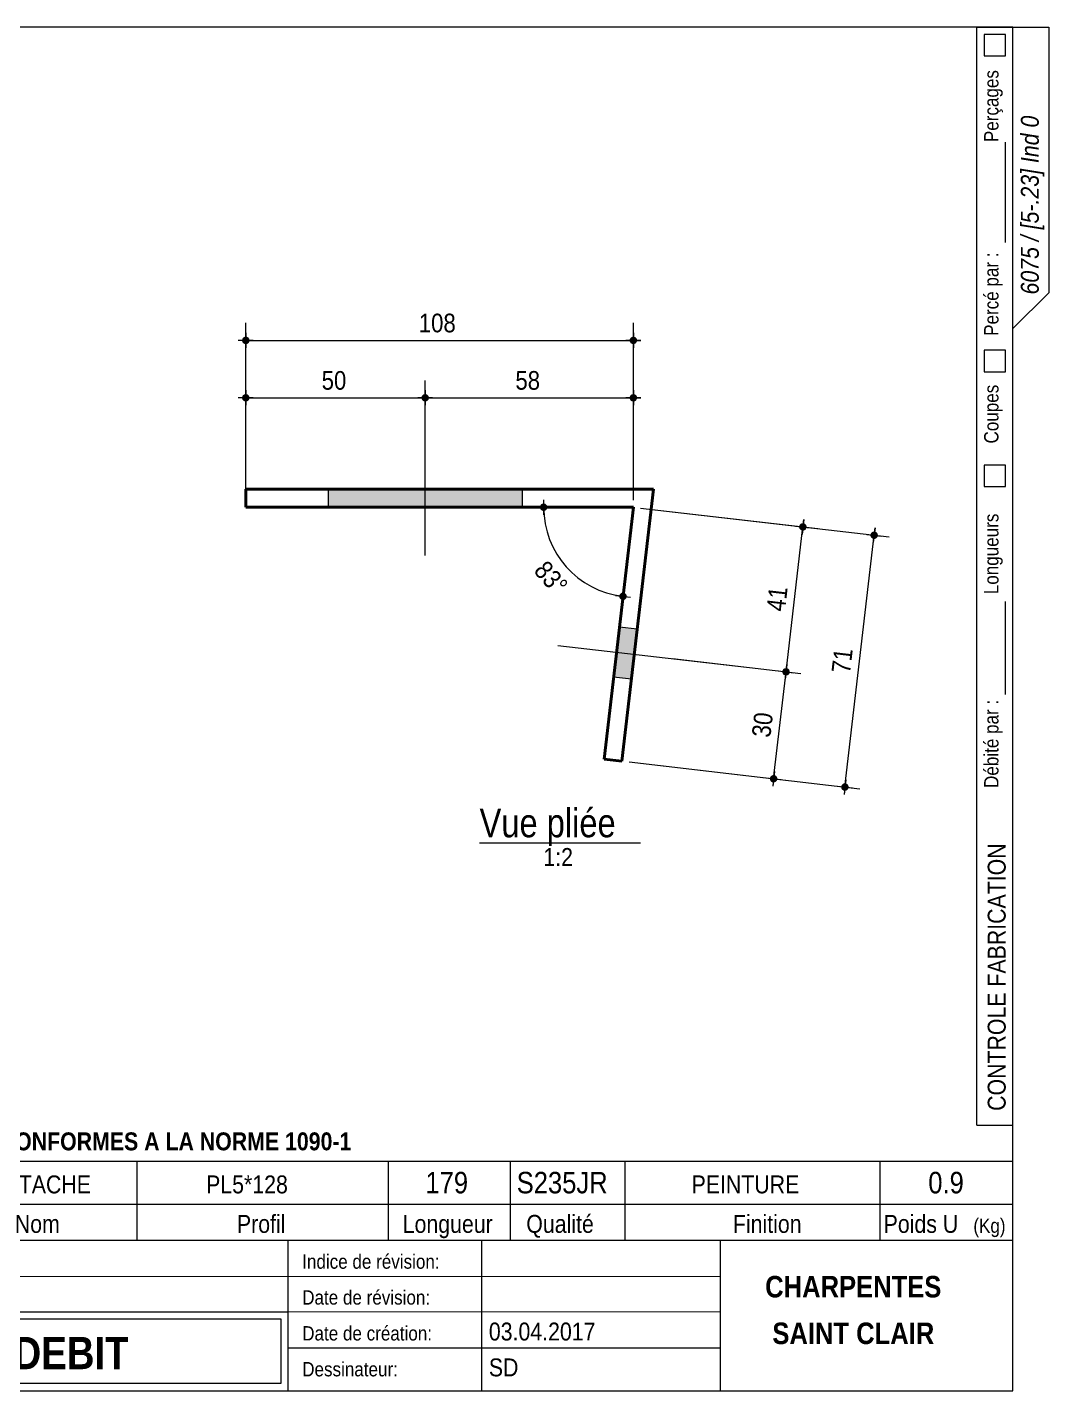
# Model space of a CAD drawing. Header units: millimetres. Extents: x 2 to 287, y 5 to 195.
# Drawn here: x 144.7 to 287, y 5 to 195 of the extents above; entities that cross this region are included whole.
import ezdxf

# ---------------------------------------------------------------- set-up
doc = ezdxf.new("R2010")
doc.units = ezdxf.units.MM
for name, color, linetype, lineweight in [('Autre type objet', 1, 'Continuous', 0), ('Boulon', 7, 'Continuous', 0), ('Cotation', 7, 'Continuous', 0), ('Feuille dessin', 5, 'Continuous', 0), ('Piece', 2, 'Continuous', 0)]:
    doc.layers.add(name, color=color, linetype=linetype, lineweight=lineweight)
doc.styles.add('ARIAL', font='ARIAL.TTF')
doc.styles.add('ARIAL_BOLD', font='ARIALBD.TTF')
doc.styles.add('ARIAL_ITALIC', font='ARIALI.TTF')
doc.styles.add('COMIC_SANS_MS', font='COMIC.TTF')

# ---------------------------------------------------------------- blocks, each defined once
blk = doc.blocks.new('*A4')
at = {"layer": 'Boulon'}
blk.add_hatch(color=256, dxfattribs=at).paths.add_polyline_path([(227.19, 111.4), (229.67, 111.11), (228.87, 104.16), (226.38, 104.44)], flags=17)
blk.add_hatch(color=256, dxfattribs=at).paths.add_polyline_path([(227.19, 111.4), (229.67, 111.11), (228.87, 104.16), (226.38, 104.44)], flags=17)
at = {"layer": 'Boulon', "linetype": 'Continuous', "lineweight": 0}
for p, q in [((229.67, 111.11), (227.19, 111.4)), ((229.67, 111.11), (227.19, 111.4)), ((218.59, 108.87), (244.91, 105.82)), ((218.59, 108.87), (244.91, 105.82)), ((228.87, 104.16), (226.38, 104.44)), ((228.87, 104.16), (226.38, 104.44))]:
    blk.add_line(p, q, dxfattribs=at)
blk = doc.blocks.new('*A5')
at = {"layer": 'Boulon'}
blk.add_hatch(color=256, dxfattribs=at).paths.add_polyline_path([(186.63, 128.12), (186.63, 130.62), (213.63, 130.62), (213.63, 128.12)], flags=17)
blk.add_hatch(color=256, dxfattribs=at).paths.add_polyline_path([(186.63, 128.12), (186.63, 130.62), (213.63, 130.62), (213.63, 128.12)], flags=17)
at = {"layer": 'Boulon', "linetype": 'Continuous', "lineweight": 0}
for p, q in [((200.13, 121.37), (200.13, 145.37)), ((200.13, 121.37), (200.13, 145.37)), ((186.63, 130.62), (186.63, 128.12)), ((186.63, 130.62), (186.63, 128.12)), ((213.63, 130.62), (213.63, 128.12)), ((213.63, 130.62), (213.63, 128.12))]:
    blk.add_line(p, q, dxfattribs=at)
blk = doc.blocks.new('*A6')
at = {"layer": 'Piece', "color": 2, "linetype": 'Continuous', "lineweight": 40}
for p, q in [((175.140541, 130.616718), (175.140541, 128.116718)), ((231.939779, 130.616718), (175.140541, 130.616718)), ((227.538624, 92.730556), (231.939779, 130.616718)), ((229.132547, 128.116718), (175.140541, 128.116718)), ((229.132547, 128.116718), (225.055324, 93.019036)), ((225.055324, 93.019036), (227.538624, 92.730556))]:
    blk.add_line(p, q, dxfattribs=at)
blk = doc.blocks.new('*A7')
at = {"layer": 'Feuille dessin', "linetype": 'Continuous', "lineweight": 0}
for p, q in [((282, 195), (5, 195)), ((5, 195), (5, 5)), ((282, 5), (282, 195)), ((5, 5), (282, 5))]:
    blk.add_line(p, q, dxfattribs=at)
at = {"layer": 'Feuille dessin', "style": 'ARIAL', "width": 0.85}
blk.add_text('Tekla Structures', height=2, rotation=90, dxfattribs=at).set_placement((4.5, 5.5))
blk = doc.blocks.new('*A9')
at = {"layer": 'Autre type objet', "linetype": 'Continuous', "lineweight": 0}
for p, q in [((277, 42), (277, 195)), ((277, 195), (287, 195)), ((278, 194), (278, 191)), ((281, 194), (278, 194)), ((281, 191), (281, 194)), ((282, 42), (282, 195)), ((287, 195), (287, 158)), ((278, 191), (281, 191)), ((281, 165), (281, 179)), ((287, 158), (282, 153)), ((278, 150), (278, 147)), ((281, 150), (278, 150)), ((281, 147), (281, 150)), ((278, 147), (281, 147)), ((278, 134), (278, 131)), ((281, 134), (278, 134)), ((281, 131), (281, 134)), ((278, 131), (281, 131)), ((281, 102), (281, 115)), ((277, 42), (282, 42))]:
    blk.add_line(p, q, dxfattribs=at)
at = {"layer": 'Autre type objet', "width": 0.85}
for s, height, style, p in [('Perçages', 2, 'ARIAL', (280, 179)), ('6075 / [5-.23] Ind 0', 2.5, 'ARIAL_ITALIC', (285.619109, 157.760245)), ('Percé par :', 2, 'ARIAL', (280, 152)), ('Coupes', 2, 'ARIAL', (280, 137)), ('Longueurs', 2, 'ARIAL', (280, 116)), ('Débité par :', 2, 'ARIAL', (280, 89)), ('CONTROLE FABRICATION', 2.5, 'ARIAL', (281, 44))]:
    blk.add_text(s, height=height, rotation=90, dxfattribs=dict(at, style=style)).set_placement(p)
blk = doc.blocks.new('*A10')
at = {"layer": 'Autre type objet', "linetype": 'Continuous', "lineweight": 0}
for p, q in [((92, 37), (282, 37)), ((92, 37), (92, 31)), ((92.51953, 36.5), (113.5, 36.5)), ((92.51953, 31.394341), (92.51953, 36.5)), ((113.5, 36.5), (113.5, 31.394341)), ((114.5, 31), (114.5, 37)), ((134.5, 31), (134.5, 37)), ((160, 31), (160, 37)), ((195, 31), (195, 37)), ((212, 31), (212, 37)), ((228, 31), (228, 37)), ((263.5, 31), (263.5, 37)), ((282, 31), (282, 37)), ((92, 31), (282, 31)), ((92, 31), (92, 5)), ((113.5, 31.394341), (92.51953, 31.394341)), ((114.5, 16), (114.5, 31)), ((134.5, 26), (134.5, 31)), ((160, 26), (160, 31)), ((195, 26), (195, 31)), ((212, 26), (212, 31)), ((228, 26), (228, 31)), ((263.5, 26), (263.5, 31)), ((282, 5), (282, 31)), ((92, 26), (282, 26)), ((181, 26), (181, 5)), ((208, 26), (208, 5)), ((241.262466, 5), (241.262466, 26)), ((92, 21), (241.327069, 20.935451)), ((92, 16), (181, 16)), ((181, 16), (241.297815, 16.021151)), ((93, 15), (180, 15)), ((93, 6), (93, 15)), ((180, 15), (180, 6)), ((181, 11), (241.217807, 10.969512)), ((180, 6), (93, 6)), ((92, 5), (282, 5))]:
    blk.add_line(p, q, dxfattribs=at)
at = {"layer": 'Autre type objet', "width": 0.85}
for s, height, style, p in [('TOLERANCES ESSENTIELLES CONFORMES A LA NORME 1090-1', 2.5, 'ARIAL_BOLD', (96.5, 38.5)), ('5-23', 3, 'ARIAL_BOLD', (98.285724, 32.540141)), ('3', 3, 'ARIAL', (120.389893, 32.5)), ('ATTACHE', 2.5, 'ARIAL', (139.718018, 32.5)), ('PL5*128', 2.5, 'ARIAL', (169.61084, 32.5)), ('179', 3, 'ARIAL', (200.165771, 32.5)), ('S235JR', 3, 'ARIAL', (212.880127, 32.5)), ('PEINTURE', 2.5, 'ARIAL', (237.24646, 32.5)), ('0.9', 3, 'ARIAL', (270.222412, 32.5)), ('Repère', 2.5, 'ARIAL', (96.112978, 27)), ('Qté', 2.5, 'ARIAL', (119, 27)), ('Nom', 2.5, 'ARIAL', (142.961426, 27)), ('Profil', 2.5, 'ARIAL', (173.903564, 27)), ('Longueur', 2.5, 'ARIAL', (197, 27)), ('Qualité', 2.5, 'ARIAL', (214.218018, 27)), ('Finition', 2.5, 'ARIAL', (243, 27)), ('Poids U', 2.5, 'ARIAL', (264, 27)), ('(Kg)', 2, 'ARIAL', (276.5, 27)), ('6075', 3.5, 'ARIAL', (115.5, 22)), ('N° Affaire:', 2, 'ARIAL', (93.640566, 22)), ('Indice de révision:', 2, 'ARIAL', (183, 22)), ('CHARPENTES', 3, 'ARIAL_BOLD', (247.5, 18)), ('Nom Affaire:', 2, 'ARIAL', (93.640566, 17.5)), ('GHD Bât N', 3.5, 'ARIAL', (115.5, 17)), ('Date de révision:', 2, 'ARIAL', (183, 17)), ('Date de création:', 2, 'ARIAL', (183, 12)), ('03.04.2017', 2.5, 'ARIAL', (209, 12)), ('SAINT CLAIR', 3, 'ARIAL_BOLD', (248.5, 11.5)), ('CROQUIS   DE  DEBIT', 4.5, 'ARIAL_BOLD', (103, 8)), ('SD', 2.5, 'ARIAL', (209, 7)), ('Dessinateur:', 2, 'ARIAL', (183, 7))]:
    blk.add_text(s, height=height, dxfattribs=dict(at, style=style)).set_placement(p)
blk = doc.blocks.new('*A24')
at = {"layer": 'Cotation'}
for points in [[(216.61, 127.6), (216.58, 127.6), (216.56, 127.6), (216.53, 127.61), (216.51, 127.61), (216.48, 127.62), (216.46, 127.63), (216.43, 127.64), (216.41, 127.65), (216.39, 127.66), (216.37, 127.67), (216.34, 127.68), (216.32, 127.7), (216.3, 127.71), (216.28, 127.73), (216.26, 127.75), (216.25, 127.77), (216.23, 127.79), (216.21, 127.81), (216.2, 127.83), (216.19, 127.85), (216.17, 127.87), (216.16, 127.89), (216.15, 127.92), (216.14, 127.94), (216.13, 127.97), (216.13, 127.99), (216.12, 128.02), (216.12, 128.04), (216.12, 128.07), (216.11, 128.09), (216.11, 128.12), (216.11, 128.14), (216.12, 128.17), (216.12, 128.19), (216.12, 128.22), (216.13, 128.24), (216.13, 128.27), (216.14, 128.29), (216.15, 128.32), (216.16, 128.34), (216.17, 128.36), (216.19, 128.38), (216.2, 128.41), (216.21, 128.43), (216.23, 128.45), (216.25, 128.47), (216.26, 128.48), (216.28, 128.5), (216.3, 128.52), (216.32, 128.53), (216.34, 128.55), (216.37, 128.56), (216.39, 128.58), (216.41, 128.59), (216.43, 128.6), (216.46, 128.61), (216.48, 128.61), (216.51, 128.62), (216.53, 128.63), (216.56, 128.63), (216.58, 128.63), (216.61, 128.64), (216.63, 128.64), (216.66, 128.64), (216.68, 128.63), (216.71, 128.63), (216.73, 128.63), (216.76, 128.62), (216.78, 128.61), (216.81, 128.61), (216.83, 128.6), (216.85, 128.59), (216.88, 128.58), (216.9, 128.56), (216.92, 128.55), (216.94, 128.53), (216.96, 128.52), (216.98, 128.5), (217, 128.48), (217.02, 128.47), (217.03, 128.45), (217.05, 128.43), (217.06, 128.41), (217.08, 128.38), (217.09, 128.36), (217.1, 128.34), (217.11, 128.32), (217.12, 128.29), (217.13, 128.27), (217.14, 128.24), (217.14, 128.22), (217.15, 128.19), (217.15, 128.17), (217.15, 128.14), (217.15, 128.12), (217.15, 128.09), (217.15, 128.07), (217.15, 128.04), (217.14, 128.02), (217.14, 127.99), (217.13, 127.97), (217.12, 127.94), (217.11, 127.92), (217.1, 127.89), (217.09, 127.87), (217.08, 127.85), (217.06, 127.83), (217.05, 127.81), (217.03, 127.79), (217.02, 127.77), (217, 127.75), (216.98, 127.73), (216.96, 127.71), (216.94, 127.7), (216.92, 127.68), (216.9, 127.67), (216.88, 127.66), (216.85, 127.65), (216.83, 127.64), (216.81, 127.63), (216.78, 127.62), (216.76, 127.61), (216.73, 127.61), (216.71, 127.6), (216.68, 127.6), (216.66, 127.6), (216.63, 127.6)], [(227.66, 115.18), (227.64, 115.18), (227.61, 115.19), (227.59, 115.19), (227.56, 115.2), (227.54, 115.2), (227.51, 115.21), (227.49, 115.22), (227.47, 115.23), (227.45, 115.24), (227.42, 115.25), (227.4, 115.27), (227.38, 115.28), (227.36, 115.3), (227.34, 115.31), (227.32, 115.33), (227.3, 115.35), (227.29, 115.37), (227.27, 115.39), (227.26, 115.41), (227.24, 115.43), (227.23, 115.46), (227.22, 115.48), (227.21, 115.5), (227.2, 115.53), (227.19, 115.55), (227.19, 115.57), (227.18, 115.6), (227.18, 115.62), (227.17, 115.65), (227.17, 115.67), (227.17, 115.7), (227.17, 115.73), (227.17, 115.75), (227.18, 115.78), (227.18, 115.8), (227.19, 115.83), (227.19, 115.85), (227.2, 115.88), (227.21, 115.9), (227.22, 115.92), (227.23, 115.95), (227.24, 115.97), (227.26, 115.99), (227.27, 116.01), (227.29, 116.03), (227.3, 116.05), (227.32, 116.07), (227.34, 116.09), (227.36, 116.1), (227.38, 116.12), (227.4, 116.13), (227.42, 116.15), (227.45, 116.16), (227.47, 116.17), (227.49, 116.18), (227.51, 116.19), (227.54, 116.2), (227.56, 116.2), (227.59, 116.21), (227.61, 116.21), (227.64, 116.22), (227.66, 116.22), (227.69, 116.22), (227.72, 116.22), (227.74, 116.22), (227.77, 116.21), (227.79, 116.21), (227.82, 116.2), (227.84, 116.2), (227.87, 116.19), (227.89, 116.18), (227.91, 116.17), (227.94, 116.16), (227.96, 116.15), (227.98, 116.13), (228, 116.12), (228.02, 116.1), (228.04, 116.09), (228.06, 116.07), (228.08, 116.05), (228.09, 116.03), (228.11, 116.01), (228.12, 115.99), (228.14, 115.97), (228.15, 115.95), (228.16, 115.92), (228.17, 115.9), (228.18, 115.88), (228.19, 115.85), (228.19, 115.83), (228.2, 115.8), (228.2, 115.78), (228.21, 115.75), (228.21, 115.73), (228.21, 115.7), (228.21, 115.67), (228.21, 115.65), (228.2, 115.62), (228.2, 115.6), (228.19, 115.57), (228.19, 115.55), (228.18, 115.53), (228.17, 115.5), (228.16, 115.48), (228.15, 115.46), (228.14, 115.43), (228.12, 115.41), (228.11, 115.39), (228.09, 115.37), (228.08, 115.35), (228.06, 115.33), (228.04, 115.31), (228.02, 115.3), (228, 115.28), (227.98, 115.27), (227.96, 115.25), (227.94, 115.24), (227.91, 115.23), (227.89, 115.22), (227.87, 115.21), (227.84, 115.2), (227.82, 115.2), (227.79, 115.19), (227.77, 115.19), (227.74, 115.18), (227.72, 115.18), (227.69, 115.18)]]:
    blk.add_hatch(color=256, dxfattribs=at).paths.add_polyline_path(points, flags=17)
at = {"layer": 'Cotation', "linetype": 'Continuous', "lineweight": 0}
for p, q in [((215.59, 128.12), (217.67, 128.12)), ((216.63, 129.16), (216.63, 127.08)), ((216.63, 128.12), (229.13, 128.12)), ((227.69, 115.7), (229.13, 128.12)), ((229.02, 127.12), (227.69, 115.7)), ((227.57, 114.67), (227.81, 116.73)), ((226.66, 115.82), (228.72, 115.58))]:
    blk.add_line(p, q, dxfattribs=at)
blk.add_arc((229.13, 128.12), 12.5, 180, 263.3738, dxfattribs=at)
at = {"layer": 'Cotation'}
for p in [(216.63, 128.12), (227.69, 115.7)]:
    blk.add_point(p, dxfattribs=at)
at = {"layer": 'Cotation', "style": 'ARIAL', "width": 0.85}
blk.add_text('83°', height=2.6, rotation=-48.3118, dxfattribs=at).set_placement((215.14, 119.17))
blk = doc.blocks.new('*A25')
at = {"layer": 'Cotation'}
for points in [[(262.66, 123.7), (262.63, 123.7), (262.61, 123.7), (262.58, 123.71), (262.56, 123.71), (262.53, 123.72), (262.51, 123.73), (262.48, 123.74), (262.46, 123.75), (262.44, 123.76), (262.42, 123.77), (262.39, 123.79), (262.37, 123.8), (262.35, 123.82), (262.33, 123.83), (262.31, 123.85), (262.3, 123.87), (262.28, 123.89), (262.26, 123.91), (262.25, 123.93), (262.24, 123.95), (262.22, 123.97), (262.21, 124), (262.2, 124.02), (262.19, 124.04), (262.18, 124.07), (262.18, 124.09), (262.17, 124.12), (262.17, 124.14), (262.17, 124.17), (262.16, 124.19), (262.16, 124.22), (262.16, 124.24), (262.17, 124.27), (262.17, 124.3), (262.17, 124.32), (262.18, 124.35), (262.18, 124.37), (262.19, 124.39), (262.2, 124.42), (262.21, 124.44), (262.22, 124.46), (262.24, 124.49), (262.25, 124.51), (262.26, 124.53), (262.28, 124.55), (262.3, 124.57), (262.31, 124.59), (262.33, 124.6), (262.35, 124.62), (262.37, 124.64), (262.39, 124.65), (262.42, 124.67), (262.44, 124.68), (262.46, 124.69), (262.48, 124.7), (262.51, 124.71), (262.53, 124.72), (262.56, 124.72), (262.58, 124.73), (262.61, 124.73), (262.63, 124.74), (262.66, 124.74), (262.68, 124.74), (262.71, 124.74), (262.73, 124.74), (262.76, 124.73), (262.78, 124.73), (262.81, 124.72), (262.83, 124.72), (262.86, 124.71), (262.88, 124.7), (262.9, 124.69), (262.93, 124.68), (262.95, 124.67), (262.97, 124.65), (262.99, 124.64), (263.01, 124.62), (263.03, 124.6), (263.05, 124.59), (263.07, 124.57), (263.08, 124.55), (263.1, 124.53), (263.11, 124.51), (263.13, 124.49), (263.14, 124.46), (263.15, 124.44), (263.16, 124.42), (263.17, 124.39), (263.18, 124.37), (263.19, 124.35), (263.19, 124.32), (263.2, 124.3), (263.2, 124.27), (263.2, 124.24), (263.2, 124.22), (263.2, 124.19), (263.2, 124.17), (263.2, 124.14), (263.19, 124.12), (263.19, 124.09), (263.18, 124.07), (263.17, 124.04), (263.16, 124.02), (263.15, 124), (263.14, 123.97), (263.13, 123.95), (263.11, 123.93), (263.1, 123.91), (263.08, 123.89), (263.07, 123.87), (263.05, 123.85), (263.03, 123.83), (263.01, 123.82), (262.99, 123.8), (262.97, 123.79), (262.95, 123.77), (262.93, 123.76), (262.9, 123.75), (262.88, 123.74), (262.86, 123.73), (262.83, 123.72), (262.81, 123.71), (262.78, 123.71), (262.76, 123.7), (262.73, 123.7), (262.71, 123.7), (262.68, 123.7)], [(258.58, 88.6), (258.55, 88.6), (258.53, 88.61), (258.5, 88.61), (258.48, 88.62), (258.45, 88.62), (258.43, 88.63), (258.41, 88.64), (258.38, 88.65), (258.36, 88.66), (258.34, 88.68), (258.32, 88.69), (258.3, 88.7), (258.28, 88.72), (258.26, 88.74), (258.24, 88.75), (258.22, 88.77), (258.2, 88.79), (258.19, 88.81), (258.17, 88.83), (258.16, 88.85), (258.15, 88.88), (258.14, 88.9), (258.12, 88.92), (258.12, 88.95), (258.11, 88.97), (258.1, 89), (258.1, 89.02), (258.09, 89.05), (258.09, 89.07), (258.09, 89.1), (258.09, 89.12), (258.09, 89.15), (258.09, 89.17), (258.09, 89.2), (258.1, 89.22), (258.1, 89.25), (258.11, 89.27), (258.12, 89.3), (258.12, 89.32), (258.14, 89.34), (258.15, 89.37), (258.16, 89.39), (258.17, 89.41), (258.19, 89.43), (258.2, 89.45), (258.22, 89.47), (258.24, 89.49), (258.26, 89.51), (258.28, 89.52), (258.3, 89.54), (258.32, 89.55), (258.34, 89.57), (258.36, 89.58), (258.38, 89.59), (258.41, 89.6), (258.43, 89.61), (258.45, 89.62), (258.48, 89.63), (258.5, 89.63), (258.53, 89.64), (258.55, 89.64), (258.58, 89.64), (258.61, 89.64), (258.63, 89.64), (258.66, 89.64), (258.68, 89.64), (258.71, 89.63), (258.73, 89.63), (258.76, 89.62), (258.78, 89.61), (258.8, 89.6), (258.83, 89.59), (258.85, 89.58), (258.87, 89.57), (258.89, 89.55), (258.92, 89.54), (258.94, 89.52), (258.95, 89.51), (258.97, 89.49), (258.99, 89.47), (259.01, 89.45), (259.02, 89.43), (259.04, 89.41), (259.05, 89.39), (259.06, 89.37), (259.08, 89.34), (259.09, 89.32), (259.09, 89.3), (259.1, 89.27), (259.11, 89.25), (259.12, 89.22), (259.12, 89.2), (259.12, 89.17), (259.12, 89.15), (259.13, 89.12), (259.12, 89.1), (259.12, 89.07), (259.12, 89.05), (259.12, 89.02), (259.11, 89), (259.1, 88.97), (259.09, 88.95), (259.09, 88.92), (259.08, 88.9), (259.06, 88.88), (259.05, 88.85), (259.04, 88.83), (259.02, 88.81), (259.01, 88.79), (258.99, 88.77), (258.97, 88.75), (258.95, 88.74), (258.94, 88.72), (258.92, 88.7), (258.89, 88.69), (258.87, 88.68), (258.85, 88.66), (258.83, 88.65), (258.8, 88.64), (258.78, 88.63), (258.76, 88.62), (258.73, 88.62), (258.71, 88.61), (258.68, 88.61), (258.66, 88.6), (258.63, 88.6), (258.61, 88.6)]]:
    blk.add_hatch(color=256, dxfattribs=at).paths.add_polyline_path(points, flags=17)
at = {"layer": 'Cotation', "linetype": 'Continuous', "lineweight": 0}
for p, q in [((230.13, 128), (264.75, 123.98)), ((258.61, 89.12), (262.68, 124.22)), ((261.65, 124.34), (263.72, 124.1)), ((262.8, 125.25), (262.56, 123.19)), ((262.68, 124.22), (262.8, 125.25)), ((228.53, 92.62), (260.67, 88.88)), ((258.73, 90.15), (258.49, 88.09)), ((257.57, 89.24), (259.64, 89)), ((258.61, 89.12), (258.49, 88.09))]:
    blk.add_line(p, q, dxfattribs=at)
at = {"layer": 'Cotation'}
for p in [(262.68, 124.22), (258.61, 89.12)]:
    blk.add_point(p, dxfattribs=at)
at = {"layer": 'Cotation', "style": 'ARIAL', "width": 0.85}
blk.add_text('71', height=2.6, rotation=83.3711, dxfattribs=at).set_placement((259.31, 104.88))
blk = doc.blocks.new('*A26')
at = {"layer": 'Cotation'}
for points in [[(250.38, 104.66), (250.35, 104.66), (250.33, 104.66), (250.3, 104.67), (250.28, 104.67), (250.25, 104.68), (250.23, 104.69), (250.2, 104.7), (250.18, 104.71), (250.16, 104.72), (250.14, 104.73), (250.11, 104.75), (250.09, 104.76), (250.07, 104.78), (250.05, 104.79), (250.04, 104.81), (250.02, 104.83), (250, 104.85), (249.99, 104.87), (249.97, 104.89), (249.96, 104.91), (249.94, 104.93), (249.93, 104.96), (249.92, 104.98), (249.91, 105), (249.91, 105.03), (249.9, 105.05), (249.89, 105.08), (249.89, 105.1), (249.89, 105.13), (249.88, 105.15), (249.88, 105.18), (249.88, 105.2), (249.89, 105.23), (249.89, 105.25), (249.89, 105.28), (249.9, 105.3), (249.91, 105.33), (249.91, 105.35), (249.92, 105.38), (249.93, 105.4), (249.94, 105.42), (249.96, 105.44), (249.97, 105.47), (249.99, 105.49), (250, 105.51), (250.02, 105.53), (250.04, 105.55), (250.05, 105.56), (250.07, 105.58), (250.09, 105.6), (250.11, 105.61), (250.14, 105.62), (250.16, 105.64), (250.18, 105.65), (250.2, 105.66), (250.23, 105.67), (250.25, 105.68), (250.28, 105.68), (250.3, 105.69), (250.33, 105.69), (250.35, 105.7), (250.38, 105.7), (250.4, 105.7), (250.43, 105.7), (250.45, 105.7), (250.48, 105.69), (250.5, 105.69), (250.53, 105.68), (250.55, 105.68), (250.58, 105.67), (250.6, 105.66), (250.63, 105.65), (250.65, 105.64), (250.67, 105.62), (250.69, 105.61), (250.71, 105.6), (250.73, 105.58), (250.75, 105.56), (250.77, 105.55), (250.79, 105.53), (250.81, 105.51), (250.82, 105.49), (250.84, 105.47), (250.85, 105.44), (250.86, 105.42), (250.87, 105.4), (250.88, 105.38), (250.89, 105.35), (250.9, 105.33), (250.91, 105.3), (250.91, 105.28), (250.92, 105.25), (250.92, 105.23), (250.92, 105.2), (250.92, 105.18), (250.92, 105.15), (250.92, 105.13), (250.92, 105.1), (250.91, 105.08), (250.91, 105.05), (250.9, 105.03), (250.89, 105), (250.88, 104.98), (250.87, 104.96), (250.86, 104.93), (250.85, 104.91), (250.84, 104.89), (250.82, 104.87), (250.81, 104.85), (250.79, 104.83), (250.77, 104.81), (250.75, 104.79), (250.73, 104.78), (250.71, 104.76), (250.69, 104.75), (250.67, 104.73), (250.65, 104.72), (250.63, 104.71), (250.6, 104.7), (250.58, 104.69), (250.55, 104.68), (250.53, 104.67), (250.5, 104.67), (250.48, 104.66), (250.45, 104.66), (250.43, 104.66), (250.4, 104.66)], [(248.65, 89.76), (248.62, 89.76), (248.6, 89.76), (248.57, 89.77), (248.55, 89.77), (248.52, 89.78), (248.5, 89.79), (248.47, 89.8), (248.45, 89.81), (248.43, 89.82), (248.4, 89.83), (248.38, 89.84), (248.36, 89.86), (248.34, 89.87), (248.32, 89.89), (248.3, 89.91), (248.29, 89.93), (248.27, 89.95), (248.25, 89.97), (248.24, 89.99), (248.23, 90.01), (248.21, 90.03), (248.2, 90.05), (248.19, 90.08), (248.18, 90.1), (248.17, 90.12), (248.17, 90.15), (248.16, 90.17), (248.16, 90.2), (248.15, 90.22), (248.15, 90.25), (248.15, 90.28), (248.15, 90.3), (248.15, 90.33), (248.16, 90.35), (248.16, 90.38), (248.17, 90.4), (248.17, 90.43), (248.18, 90.45), (248.19, 90.47), (248.2, 90.5), (248.21, 90.52), (248.23, 90.54), (248.24, 90.56), (248.25, 90.59), (248.27, 90.61), (248.29, 90.62), (248.3, 90.64), (248.32, 90.66), (248.34, 90.68), (248.36, 90.69), (248.38, 90.71), (248.4, 90.72), (248.43, 90.73), (248.45, 90.75), (248.47, 90.76), (248.5, 90.77), (248.52, 90.77), (248.55, 90.78), (248.57, 90.79), (248.6, 90.79), (248.62, 90.79), (248.65, 90.79), (248.67, 90.8), (248.7, 90.79), (248.72, 90.79), (248.75, 90.79), (248.77, 90.79), (248.8, 90.78), (248.82, 90.77), (248.85, 90.77), (248.87, 90.76), (248.89, 90.75), (248.92, 90.73), (248.94, 90.72), (248.96, 90.71), (248.98, 90.69), (249, 90.68), (249.02, 90.66), (249.04, 90.64), (249.06, 90.62), (249.07, 90.61), (249.09, 90.59), (249.1, 90.56), (249.12, 90.54), (249.13, 90.52), (249.14, 90.5), (249.15, 90.47), (249.16, 90.45), (249.17, 90.43), (249.18, 90.4), (249.18, 90.38), (249.19, 90.35), (249.19, 90.33), (249.19, 90.3), (249.19, 90.28), (249.19, 90.25), (249.19, 90.22), (249.19, 90.2), (249.18, 90.17), (249.18, 90.15), (249.17, 90.12), (249.16, 90.1), (249.15, 90.08), (249.14, 90.05), (249.13, 90.03), (249.12, 90.01), (249.1, 89.99), (249.09, 89.97), (249.07, 89.95), (249.06, 89.93), (249.04, 89.91), (249.02, 89.89), (249, 89.87), (248.98, 89.86), (248.96, 89.84), (248.94, 89.83), (248.92, 89.82), (248.89, 89.81), (248.87, 89.8), (248.85, 89.79), (248.82, 89.78), (248.8, 89.77), (248.77, 89.77), (248.75, 89.76), (248.72, 89.76), (248.7, 89.76), (248.67, 89.76)]]:
    blk.add_hatch(color=256, dxfattribs=at).paths.add_polyline_path(points, flags=17)
at = {"layer": 'Cotation', "linetype": 'Continuous', "lineweight": 0}
for p, q in [((234.57, 107.02), (252.47, 104.94)), ((248.67, 90.28), (250.4, 105.18)), ((249.37, 105.3), (251.44, 105.06)), ((250.52, 106.21), (250.28, 104.14)), ((250.4, 105.18), (250.52, 106.21)), ((228.53, 92.62), (250.74, 90.04)), ((248.79, 91.31), (248.55, 89.24)), ((247.64, 90.4), (249.71, 90.16)), ((248.67, 90.28), (248.55, 89.24))]:
    blk.add_line(p, q, dxfattribs=at)
at = {"layer": 'Cotation'}
for p in [(250.4, 105.18), (248.67, 90.28)]:
    blk.add_point(p, dxfattribs=at)
at = {"layer": 'Cotation', "style": 'ARIAL', "width": 0.85}
blk.add_text('30', height=2.6, rotation=83.3711, dxfattribs=at).set_placement((248.2, 95.94))
blk = doc.blocks.new('*A27')
at = {"layer": 'Cotation'}
for points in [[(252.72, 124.85), (252.7, 124.86), (252.67, 124.86), (252.65, 124.86), (252.62, 124.87), (252.6, 124.88), (252.57, 124.88), (252.55, 124.89), (252.53, 124.9), (252.5, 124.91), (252.48, 124.93), (252.46, 124.94), (252.44, 124.96), (252.42, 124.97), (252.4, 124.99), (252.38, 125.01), (252.36, 125.02), (252.35, 125.04), (252.33, 125.06), (252.32, 125.08), (252.3, 125.11), (252.29, 125.13), (252.28, 125.15), (252.27, 125.17), (252.26, 125.2), (252.25, 125.22), (252.24, 125.25), (252.24, 125.27), (252.23, 125.3), (252.23, 125.32), (252.23, 125.35), (252.23, 125.37), (252.23, 125.4), (252.23, 125.42), (252.23, 125.45), (252.24, 125.47), (252.24, 125.5), (252.25, 125.52), (252.26, 125.55), (252.27, 125.57), (252.28, 125.6), (252.29, 125.62), (252.3, 125.64), (252.32, 125.66), (252.33, 125.68), (252.35, 125.7), (252.36, 125.72), (252.38, 125.74), (252.4, 125.76), (252.42, 125.78), (252.44, 125.79), (252.46, 125.81), (252.48, 125.82), (252.5, 125.83), (252.53, 125.84), (252.55, 125.85), (252.57, 125.86), (252.6, 125.87), (252.62, 125.88), (252.65, 125.88), (252.67, 125.89), (252.7, 125.89), (252.72, 125.89), (252.75, 125.89), (252.77, 125.89), (252.8, 125.89), (252.83, 125.89), (252.85, 125.88), (252.88, 125.88), (252.9, 125.87), (252.92, 125.86), (252.95, 125.85), (252.97, 125.84), (252.99, 125.83), (253.02, 125.82), (253.04, 125.81), (253.06, 125.79), (253.08, 125.78), (253.1, 125.76), (253.12, 125.74), (253.13, 125.72), (253.15, 125.7), (253.17, 125.68), (253.18, 125.66), (253.2, 125.64), (253.21, 125.62), (253.22, 125.6), (253.23, 125.57), (253.24, 125.55), (253.25, 125.52), (253.25, 125.5), (253.26, 125.47), (253.26, 125.45), (253.27, 125.42), (253.27, 125.4), (253.27, 125.37), (253.27, 125.35), (253.27, 125.32), (253.26, 125.3), (253.26, 125.27), (253.25, 125.25), (253.25, 125.22), (253.24, 125.2), (253.23, 125.17), (253.22, 125.15), (253.21, 125.13), (253.2, 125.11), (253.18, 125.08), (253.17, 125.06), (253.15, 125.04), (253.13, 125.02), (253.12, 125.01), (253.1, 124.99), (253.08, 124.97), (253.06, 124.96), (253.04, 124.94), (253.02, 124.93), (252.99, 124.91), (252.97, 124.9), (252.95, 124.89), (252.92, 124.88), (252.9, 124.88), (252.88, 124.87), (252.85, 124.86), (252.83, 124.86), (252.8, 124.86), (252.77, 124.85), (252.75, 124.85)], [(250.38, 104.66), (250.35, 104.66), (250.33, 104.66), (250.3, 104.67), (250.28, 104.67), (250.25, 104.68), (250.23, 104.69), (250.2, 104.7), (250.18, 104.71), (250.16, 104.72), (250.14, 104.73), (250.11, 104.75), (250.09, 104.76), (250.07, 104.78), (250.05, 104.79), (250.04, 104.81), (250.02, 104.83), (250, 104.85), (249.99, 104.87), (249.97, 104.89), (249.96, 104.91), (249.94, 104.93), (249.93, 104.96), (249.92, 104.98), (249.91, 105), (249.91, 105.03), (249.9, 105.05), (249.89, 105.08), (249.89, 105.1), (249.89, 105.13), (249.88, 105.15), (249.88, 105.18), (249.88, 105.2), (249.89, 105.23), (249.89, 105.25), (249.89, 105.28), (249.9, 105.3), (249.91, 105.33), (249.91, 105.35), (249.92, 105.38), (249.93, 105.4), (249.94, 105.42), (249.96, 105.44), (249.97, 105.47), (249.99, 105.49), (250, 105.51), (250.02, 105.53), (250.04, 105.55), (250.05, 105.56), (250.07, 105.58), (250.09, 105.6), (250.11, 105.61), (250.14, 105.62), (250.16, 105.64), (250.18, 105.65), (250.2, 105.66), (250.23, 105.67), (250.25, 105.68), (250.28, 105.68), (250.3, 105.69), (250.33, 105.69), (250.35, 105.7), (250.38, 105.7), (250.4, 105.7), (250.43, 105.7), (250.45, 105.7), (250.48, 105.69), (250.5, 105.69), (250.53, 105.68), (250.55, 105.68), (250.58, 105.67), (250.6, 105.66), (250.63, 105.65), (250.65, 105.64), (250.67, 105.62), (250.69, 105.61), (250.71, 105.6), (250.73, 105.58), (250.75, 105.56), (250.77, 105.55), (250.79, 105.53), (250.81, 105.51), (250.82, 105.49), (250.84, 105.47), (250.85, 105.44), (250.86, 105.42), (250.87, 105.4), (250.88, 105.38), (250.89, 105.35), (250.9, 105.33), (250.91, 105.3), (250.91, 105.28), (250.92, 105.25), (250.92, 105.23), (250.92, 105.2), (250.92, 105.18), (250.92, 105.15), (250.92, 105.13), (250.92, 105.1), (250.91, 105.08), (250.91, 105.05), (250.9, 105.03), (250.89, 105), (250.88, 104.98), (250.87, 104.96), (250.86, 104.93), (250.85, 104.91), (250.84, 104.89), (250.82, 104.87), (250.81, 104.85), (250.79, 104.83), (250.77, 104.81), (250.75, 104.79), (250.73, 104.78), (250.71, 104.76), (250.69, 104.75), (250.67, 104.73), (250.65, 104.72), (250.63, 104.71), (250.6, 104.7), (250.58, 104.69), (250.55, 104.68), (250.53, 104.67), (250.5, 104.67), (250.48, 104.66), (250.45, 104.66), (250.43, 104.66), (250.4, 104.66)]]:
    blk.add_hatch(color=256, dxfattribs=at).paths.add_polyline_path(points, flags=17)
at = {"layer": 'Cotation', "linetype": 'Continuous', "lineweight": 0}
for p, q in [((230.13, 128), (254.82, 125.13)), ((251.72, 125.49), (253.78, 125.25)), ((252.87, 126.41), (252.63, 124.34)), ((252.75, 125.37), (252.87, 126.41)), ((250.4, 105.18), (252.75, 125.37)), ((234.57, 107.02), (252.47, 104.94)), ((249.37, 105.3), (251.44, 105.06)), ((250.52, 106.21), (250.28, 104.14)), ((250.4, 105.18), (250.28, 104.14))]:
    blk.add_line(p, q, dxfattribs=at)
at = {"layer": 'Cotation'}
for p in [(252.75, 125.37), (250.4, 105.18)]:
    blk.add_point(p, dxfattribs=at)
at = {"layer": 'Cotation', "style": 'ARIAL', "width": 0.85}
blk.add_text('41', height=2.6, rotation=83.3711, dxfattribs=at).set_placement((250.24, 113.49))
blk = doc.blocks.new('*A28')
at = {"layer": 'Cotation'}
for points in [[(175.12, 150.85), (175.09, 150.85), (175.06, 150.85), (175.04, 150.86), (175.01, 150.86), (174.99, 150.87), (174.97, 150.88), (174.94, 150.89), (174.92, 150.9), (174.9, 150.91), (174.87, 150.92), (174.85, 150.93), (174.83, 150.95), (174.81, 150.96), (174.79, 150.98), (174.77, 151), (174.76, 151.02), (174.74, 151.04), (174.72, 151.06), (174.71, 151.08), (174.69, 151.1), (174.68, 151.12), (174.67, 151.14), (174.66, 151.17), (174.65, 151.19), (174.64, 151.22), (174.64, 151.24), (174.63, 151.27), (174.63, 151.29), (174.62, 151.32), (174.62, 151.34), (174.62, 151.37), (174.62, 151.39), (174.62, 151.42), (174.63, 151.44), (174.63, 151.47), (174.64, 151.49), (174.64, 151.52), (174.65, 151.54), (174.66, 151.57), (174.67, 151.59), (174.68, 151.61), (174.69, 151.63), (174.71, 151.66), (174.72, 151.68), (174.74, 151.7), (174.76, 151.72), (174.77, 151.73), (174.79, 151.75), (174.81, 151.77), (174.83, 151.78), (174.85, 151.8), (174.87, 151.81), (174.9, 151.83), (174.92, 151.84), (174.94, 151.85), (174.97, 151.86), (174.99, 151.86), (175.01, 151.87), (175.04, 151.88), (175.06, 151.88), (175.09, 151.88), (175.12, 151.89), (175.14, 151.89), (175.17, 151.89), (175.19, 151.88), (175.22, 151.88), (175.24, 151.88), (175.27, 151.87), (175.29, 151.86), (175.32, 151.86), (175.34, 151.85), (175.36, 151.84), (175.39, 151.83), (175.41, 151.81), (175.43, 151.8), (175.45, 151.78), (175.47, 151.77), (175.49, 151.75), (175.51, 151.73), (175.53, 151.72), (175.54, 151.7), (175.56, 151.68), (175.57, 151.66), (175.59, 151.63), (175.6, 151.61), (175.61, 151.59), (175.62, 151.57), (175.63, 151.54), (175.64, 151.52), (175.64, 151.49), (175.65, 151.47), (175.65, 151.44), (175.66, 151.42), (175.66, 151.39), (175.66, 151.37), (175.66, 151.34), (175.66, 151.32), (175.65, 151.29), (175.65, 151.27), (175.64, 151.24), (175.64, 151.22), (175.63, 151.19), (175.62, 151.17), (175.61, 151.14), (175.6, 151.12), (175.59, 151.1), (175.57, 151.08), (175.56, 151.06), (175.54, 151.04), (175.53, 151.02), (175.51, 151), (175.49, 150.98), (175.47, 150.96), (175.45, 150.95), (175.43, 150.93), (175.41, 150.92), (175.39, 150.91), (175.36, 150.9), (175.34, 150.89), (175.32, 150.88), (175.29, 150.87), (175.27, 150.86), (175.24, 150.86), (175.22, 150.85), (175.19, 150.85), (175.17, 150.85), (175.14, 150.85)], [(229.11, 150.85), (229.08, 150.85), (229.06, 150.85), (229.03, 150.86), (229.01, 150.86), (228.98, 150.87), (228.96, 150.88), (228.93, 150.89), (228.91, 150.9), (228.89, 150.91), (228.87, 150.92), (228.84, 150.93), (228.82, 150.95), (228.8, 150.96), (228.78, 150.98), (228.76, 151), (228.75, 151.02), (228.73, 151.04), (228.71, 151.06), (228.7, 151.08), (228.69, 151.1), (228.67, 151.12), (228.66, 151.14), (228.65, 151.17), (228.64, 151.19), (228.63, 151.22), (228.63, 151.24), (228.62, 151.27), (228.62, 151.29), (228.62, 151.32), (228.61, 151.34), (228.61, 151.37), (228.61, 151.39), (228.62, 151.42), (228.62, 151.44), (228.62, 151.47), (228.63, 151.49), (228.63, 151.52), (228.64, 151.54), (228.65, 151.57), (228.66, 151.59), (228.67, 151.61), (228.69, 151.63), (228.7, 151.66), (228.71, 151.68), (228.73, 151.7), (228.75, 151.72), (228.76, 151.73), (228.78, 151.75), (228.8, 151.77), (228.82, 151.78), (228.84, 151.8), (228.87, 151.81), (228.89, 151.83), (228.91, 151.84), (228.93, 151.85), (228.96, 151.86), (228.98, 151.86), (229.01, 151.87), (229.03, 151.88), (229.06, 151.88), (229.08, 151.88), (229.11, 151.89), (229.13, 151.89), (229.16, 151.89), (229.18, 151.88), (229.21, 151.88), (229.23, 151.88), (229.26, 151.87), (229.28, 151.86), (229.31, 151.86), (229.33, 151.85), (229.35, 151.84), (229.38, 151.83), (229.4, 151.81), (229.42, 151.8), (229.44, 151.78), (229.46, 151.77), (229.48, 151.75), (229.5, 151.73), (229.52, 151.72), (229.53, 151.7), (229.55, 151.68), (229.56, 151.66), (229.58, 151.63), (229.59, 151.61), (229.6, 151.59), (229.61, 151.57), (229.62, 151.54), (229.63, 151.52), (229.64, 151.49), (229.64, 151.47), (229.65, 151.44), (229.65, 151.42), (229.65, 151.39), (229.65, 151.37), (229.65, 151.34), (229.65, 151.32), (229.65, 151.29), (229.64, 151.27), (229.64, 151.24), (229.63, 151.22), (229.62, 151.19), (229.61, 151.17), (229.6, 151.14), (229.59, 151.12), (229.58, 151.1), (229.56, 151.08), (229.55, 151.06), (229.53, 151.04), (229.52, 151.02), (229.5, 151), (229.48, 150.98), (229.46, 150.96), (229.44, 150.95), (229.42, 150.93), (229.4, 150.92), (229.38, 150.91), (229.35, 150.9), (229.33, 150.89), (229.31, 150.88), (229.28, 150.87), (229.26, 150.86), (229.23, 150.86), (229.21, 150.85), (229.18, 150.85), (229.16, 150.85), (229.13, 150.85)]]:
    blk.add_hatch(color=256, dxfattribs=at).paths.add_polyline_path(points, flags=17)
at = {"layer": 'Cotation', "linetype": 'Continuous', "lineweight": 0}
for p, q in [((175.14, 129.12), (175.14, 153.79)), ((175.14, 152.41), (175.14, 150.33)), ((229.13, 129.12), (229.13, 153.79)), ((229.13, 152.41), (229.13, 150.33)), ((176.18, 151.37), (174.1, 151.37)), ((175.14, 151.37), (174.1, 151.37)), ((175.14, 151.37), (229.13, 151.37)), ((230.17, 151.37), (228.09, 151.37)), ((229.13, 151.37), (230.17, 151.37))]:
    blk.add_line(p, q, dxfattribs=at)
at = {"layer": 'Cotation'}
for p in [(175.14, 151.37), (229.13, 151.37)]:
    blk.add_point(p, dxfattribs=at)
at = {"layer": 'Cotation', "style": 'ARIAL', "width": 0.85}
blk.add_text('108', height=2.6, dxfattribs=at).set_placement((199.24, 152.49))
blk = doc.blocks.new('*A29')
at = {"layer": 'Cotation'}
for points in [[(175.12, 142.85), (175.09, 142.85), (175.06, 142.85), (175.04, 142.86), (175.01, 142.86), (174.99, 142.87), (174.97, 142.88), (174.94, 142.89), (174.92, 142.9), (174.9, 142.91), (174.87, 142.92), (174.85, 142.93), (174.83, 142.95), (174.81, 142.96), (174.79, 142.98), (174.77, 143), (174.76, 143.02), (174.74, 143.04), (174.72, 143.06), (174.71, 143.08), (174.69, 143.1), (174.68, 143.12), (174.67, 143.14), (174.66, 143.17), (174.65, 143.19), (174.64, 143.22), (174.64, 143.24), (174.63, 143.27), (174.63, 143.29), (174.62, 143.32), (174.62, 143.34), (174.62, 143.37), (174.62, 143.39), (174.62, 143.42), (174.63, 143.44), (174.63, 143.47), (174.64, 143.49), (174.64, 143.52), (174.65, 143.54), (174.66, 143.57), (174.67, 143.59), (174.68, 143.61), (174.69, 143.63), (174.71, 143.66), (174.72, 143.68), (174.74, 143.7), (174.76, 143.72), (174.77, 143.73), (174.79, 143.75), (174.81, 143.77), (174.83, 143.78), (174.85, 143.8), (174.87, 143.81), (174.9, 143.83), (174.92, 143.84), (174.94, 143.85), (174.97, 143.86), (174.99, 143.86), (175.01, 143.87), (175.04, 143.88), (175.06, 143.88), (175.09, 143.88), (175.12, 143.89), (175.14, 143.89), (175.17, 143.89), (175.19, 143.88), (175.22, 143.88), (175.24, 143.88), (175.27, 143.87), (175.29, 143.86), (175.32, 143.86), (175.34, 143.85), (175.36, 143.84), (175.39, 143.83), (175.41, 143.81), (175.43, 143.8), (175.45, 143.78), (175.47, 143.77), (175.49, 143.75), (175.51, 143.73), (175.53, 143.72), (175.54, 143.7), (175.56, 143.68), (175.57, 143.66), (175.59, 143.63), (175.6, 143.61), (175.61, 143.59), (175.62, 143.57), (175.63, 143.54), (175.64, 143.52), (175.64, 143.49), (175.65, 143.47), (175.65, 143.44), (175.66, 143.42), (175.66, 143.39), (175.66, 143.37), (175.66, 143.34), (175.66, 143.32), (175.65, 143.29), (175.65, 143.27), (175.64, 143.24), (175.64, 143.22), (175.63, 143.19), (175.62, 143.17), (175.61, 143.14), (175.6, 143.12), (175.59, 143.1), (175.57, 143.08), (175.56, 143.06), (175.54, 143.04), (175.53, 143.02), (175.51, 143), (175.49, 142.98), (175.47, 142.96), (175.45, 142.95), (175.43, 142.93), (175.41, 142.92), (175.39, 142.91), (175.36, 142.9), (175.34, 142.89), (175.32, 142.88), (175.29, 142.87), (175.27, 142.86), (175.24, 142.86), (175.22, 142.85), (175.19, 142.85), (175.17, 142.85), (175.14, 142.85)], [(200.1, 142.85), (200.08, 142.85), (200.05, 142.85), (200.03, 142.86), (200, 142.86), (199.98, 142.87), (199.95, 142.88), (199.93, 142.89), (199.91, 142.9), (199.88, 142.91), (199.86, 142.92), (199.84, 142.93), (199.82, 142.95), (199.8, 142.96), (199.78, 142.98), (199.76, 143), (199.74, 143.02), (199.73, 143.04), (199.71, 143.06), (199.7, 143.08), (199.68, 143.1), (199.67, 143.12), (199.66, 143.14), (199.65, 143.17), (199.64, 143.19), (199.63, 143.22), (199.63, 143.24), (199.62, 143.27), (199.62, 143.29), (199.61, 143.32), (199.61, 143.34), (199.61, 143.37), (199.61, 143.39), (199.61, 143.42), (199.62, 143.44), (199.62, 143.47), (199.63, 143.49), (199.63, 143.52), (199.64, 143.54), (199.65, 143.57), (199.66, 143.59), (199.67, 143.61), (199.68, 143.63), (199.7, 143.66), (199.71, 143.68), (199.73, 143.7), (199.74, 143.72), (199.76, 143.73), (199.78, 143.75), (199.8, 143.77), (199.82, 143.78), (199.84, 143.8), (199.86, 143.81), (199.88, 143.83), (199.91, 143.84), (199.93, 143.85), (199.95, 143.86), (199.98, 143.86), (200, 143.87), (200.03, 143.88), (200.05, 143.88), (200.08, 143.88), (200.1, 143.89), (200.13, 143.89), (200.16, 143.89), (200.18, 143.88), (200.21, 143.88), (200.23, 143.88), (200.26, 143.87), (200.28, 143.86), (200.3, 143.86), (200.33, 143.85), (200.35, 143.84), (200.37, 143.83), (200.4, 143.81), (200.42, 143.8), (200.44, 143.78), (200.46, 143.77), (200.48, 143.75), (200.5, 143.73), (200.52, 143.72), (200.53, 143.7), (200.55, 143.68), (200.56, 143.66), (200.58, 143.63), (200.59, 143.61), (200.6, 143.59), (200.61, 143.57), (200.62, 143.54), (200.63, 143.52), (200.63, 143.49), (200.64, 143.47), (200.64, 143.44), (200.65, 143.42), (200.65, 143.39), (200.65, 143.37), (200.65, 143.34), (200.65, 143.32), (200.64, 143.29), (200.64, 143.27), (200.63, 143.24), (200.63, 143.22), (200.62, 143.19), (200.61, 143.17), (200.6, 143.14), (200.59, 143.12), (200.58, 143.1), (200.56, 143.08), (200.55, 143.06), (200.53, 143.04), (200.52, 143.02), (200.5, 143), (200.48, 142.98), (200.46, 142.96), (200.44, 142.95), (200.42, 142.93), (200.4, 142.92), (200.37, 142.91), (200.35, 142.9), (200.33, 142.89), (200.3, 142.88), (200.28, 142.87), (200.26, 142.86), (200.23, 142.86), (200.21, 142.85), (200.18, 142.85), (200.16, 142.85), (200.13, 142.85)]]:
    blk.add_hatch(color=256, dxfattribs=at).paths.add_polyline_path(points, flags=17)
at = {"layer": 'Cotation', "linetype": 'Continuous', "lineweight": 0}
for p, q in [((175.14, 129.12), (175.14, 145.79)), ((175.14, 144.41), (175.14, 142.33)), ((200.13, 134.37), (200.13, 145.79)), ((200.13, 144.41), (200.13, 142.33)), ((176.18, 143.37), (174.1, 143.37)), ((175.14, 143.37), (174.1, 143.37)), ((175.14, 143.37), (200.13, 143.37)), ((201.17, 143.37), (199.09, 143.37)), ((200.13, 143.37), (201.17, 143.37))]:
    blk.add_line(p, q, dxfattribs=at)
at = {"layer": 'Cotation'}
for p in [(175.14, 143.37), (200.13, 143.37)]:
    blk.add_point(p, dxfattribs=at)
at = {"layer": 'Cotation', "style": 'ARIAL', "width": 0.85}
blk.add_text('50', height=2.6, dxfattribs=at).set_placement((185.71, 144.49))
blk = doc.blocks.new('*A30')
at = {"layer": 'Cotation'}
for points in [[(200.1, 142.85), (200.08, 142.85), (200.05, 142.85), (200.03, 142.86), (200, 142.86), (199.98, 142.87), (199.95, 142.88), (199.93, 142.89), (199.91, 142.9), (199.88, 142.91), (199.86, 142.92), (199.84, 142.93), (199.82, 142.95), (199.8, 142.96), (199.78, 142.98), (199.76, 143), (199.74, 143.02), (199.73, 143.04), (199.71, 143.06), (199.7, 143.08), (199.68, 143.1), (199.67, 143.12), (199.66, 143.14), (199.65, 143.17), (199.64, 143.19), (199.63, 143.22), (199.63, 143.24), (199.62, 143.27), (199.62, 143.29), (199.61, 143.32), (199.61, 143.34), (199.61, 143.37), (199.61, 143.39), (199.61, 143.42), (199.62, 143.44), (199.62, 143.47), (199.63, 143.49), (199.63, 143.52), (199.64, 143.54), (199.65, 143.57), (199.66, 143.59), (199.67, 143.61), (199.68, 143.63), (199.7, 143.66), (199.71, 143.68), (199.73, 143.7), (199.74, 143.72), (199.76, 143.73), (199.78, 143.75), (199.8, 143.77), (199.82, 143.78), (199.84, 143.8), (199.86, 143.81), (199.88, 143.83), (199.91, 143.84), (199.93, 143.85), (199.95, 143.86), (199.98, 143.86), (200, 143.87), (200.03, 143.88), (200.05, 143.88), (200.08, 143.88), (200.1, 143.89), (200.13, 143.89), (200.16, 143.89), (200.18, 143.88), (200.21, 143.88), (200.23, 143.88), (200.26, 143.87), (200.28, 143.86), (200.3, 143.86), (200.33, 143.85), (200.35, 143.84), (200.37, 143.83), (200.4, 143.81), (200.42, 143.8), (200.44, 143.78), (200.46, 143.77), (200.48, 143.75), (200.5, 143.73), (200.52, 143.72), (200.53, 143.7), (200.55, 143.68), (200.56, 143.66), (200.58, 143.63), (200.59, 143.61), (200.6, 143.59), (200.61, 143.57), (200.62, 143.54), (200.63, 143.52), (200.63, 143.49), (200.64, 143.47), (200.64, 143.44), (200.65, 143.42), (200.65, 143.39), (200.65, 143.37), (200.65, 143.34), (200.65, 143.32), (200.64, 143.29), (200.64, 143.27), (200.63, 143.24), (200.63, 143.22), (200.62, 143.19), (200.61, 143.17), (200.6, 143.14), (200.59, 143.12), (200.58, 143.1), (200.56, 143.08), (200.55, 143.06), (200.53, 143.04), (200.52, 143.02), (200.5, 143), (200.48, 142.98), (200.46, 142.96), (200.44, 142.95), (200.42, 142.93), (200.4, 142.92), (200.37, 142.91), (200.35, 142.9), (200.33, 142.89), (200.3, 142.88), (200.28, 142.87), (200.26, 142.86), (200.23, 142.86), (200.21, 142.85), (200.18, 142.85), (200.16, 142.85), (200.13, 142.85)], [(229.11, 142.85), (229.08, 142.85), (229.06, 142.85), (229.03, 142.86), (229.01, 142.86), (228.98, 142.87), (228.96, 142.88), (228.93, 142.89), (228.91, 142.9), (228.89, 142.91), (228.87, 142.92), (228.84, 142.93), (228.82, 142.95), (228.8, 142.96), (228.78, 142.98), (228.76, 143), (228.75, 143.02), (228.73, 143.04), (228.71, 143.06), (228.7, 143.08), (228.69, 143.1), (228.67, 143.12), (228.66, 143.14), (228.65, 143.17), (228.64, 143.19), (228.63, 143.22), (228.63, 143.24), (228.62, 143.27), (228.62, 143.29), (228.62, 143.32), (228.61, 143.34), (228.61, 143.37), (228.61, 143.39), (228.62, 143.42), (228.62, 143.44), (228.62, 143.47), (228.63, 143.49), (228.63, 143.52), (228.64, 143.54), (228.65, 143.57), (228.66, 143.59), (228.67, 143.61), (228.69, 143.63), (228.7, 143.66), (228.71, 143.68), (228.73, 143.7), (228.75, 143.72), (228.76, 143.73), (228.78, 143.75), (228.8, 143.77), (228.82, 143.78), (228.84, 143.8), (228.87, 143.81), (228.89, 143.83), (228.91, 143.84), (228.93, 143.85), (228.96, 143.86), (228.98, 143.86), (229.01, 143.87), (229.03, 143.88), (229.06, 143.88), (229.08, 143.88), (229.11, 143.89), (229.13, 143.89), (229.16, 143.89), (229.18, 143.88), (229.21, 143.88), (229.23, 143.88), (229.26, 143.87), (229.28, 143.86), (229.31, 143.86), (229.33, 143.85), (229.35, 143.84), (229.38, 143.83), (229.4, 143.81), (229.42, 143.8), (229.44, 143.78), (229.46, 143.77), (229.48, 143.75), (229.5, 143.73), (229.52, 143.72), (229.53, 143.7), (229.55, 143.68), (229.56, 143.66), (229.58, 143.63), (229.59, 143.61), (229.6, 143.59), (229.61, 143.57), (229.62, 143.54), (229.63, 143.52), (229.64, 143.49), (229.64, 143.47), (229.65, 143.44), (229.65, 143.42), (229.65, 143.39), (229.65, 143.37), (229.65, 143.34), (229.65, 143.32), (229.65, 143.29), (229.64, 143.27), (229.64, 143.24), (229.63, 143.22), (229.62, 143.19), (229.61, 143.17), (229.6, 143.14), (229.59, 143.12), (229.58, 143.1), (229.56, 143.08), (229.55, 143.06), (229.53, 143.04), (229.52, 143.02), (229.5, 143), (229.48, 142.98), (229.46, 142.96), (229.44, 142.95), (229.42, 142.93), (229.4, 142.92), (229.38, 142.91), (229.35, 142.9), (229.33, 142.89), (229.31, 142.88), (229.28, 142.87), (229.26, 142.86), (229.23, 142.86), (229.21, 142.85), (229.18, 142.85), (229.16, 142.85), (229.13, 142.85)]]:
    blk.add_hatch(color=256, dxfattribs=at).paths.add_polyline_path(points, flags=17)
at = {"layer": 'Cotation', "linetype": 'Continuous', "lineweight": 0}
for p, q in [((200.13, 134.37), (200.13, 145.79)), ((200.13, 144.41), (200.13, 142.33)), ((229.13, 129.12), (229.13, 145.79)), ((229.13, 144.41), (229.13, 142.33)), ((201.17, 143.37), (199.09, 143.37)), ((200.13, 143.37), (199.09, 143.37)), ((200.13, 143.37), (229.13, 143.37)), ((230.17, 143.37), (228.09, 143.37)), ((229.13, 143.37), (230.17, 143.37))]:
    blk.add_line(p, q, dxfattribs=at)
at = {"layer": 'Cotation'}
for p in [(200.13, 143.37), (229.13, 143.37)]:
    blk.add_point(p, dxfattribs=at)
at = {"layer": 'Cotation', "style": 'ARIAL', "width": 0.85}
blk.add_text('58', height=2.6, dxfattribs=at).set_placement((212.7, 144.49))
blk = doc.blocks.new('*A31')
at = {"layer": 'Autre type objet', "linetype": 'Continuous', "lineweight": 0}
blk.add_line((207.7084, 81.371608), (230.11465, 81.371608), dxfattribs=at)
at = {"layer": 'Autre type objet', "width": 0.85}
for s, height, style, p in [('Vue pliée', 4, 'COMIC_SANS_MS', (207.7084, 82.121608)), ('1:2', 2.5, 'ARIAL', (216.594021, 78.121608))]:
    blk.add_text(s, height=height, dxfattribs=dict(at, style=style)).set_placement(p)

msp = doc.modelspace()

# ---------------------------------------------------------------- block references
at = {"lineweight": 0}
for name in ['*A7', '*A9', '*A28', '*A29', '*A30', '*A5', '*A6', '*A24', '*A25', '*A27', '*A4', '*A26', '*A31', '*A10']:
    msp.add_blockref(name, (0, 0), dxfattribs=at)

doc.saveas('drawing.dxf')
